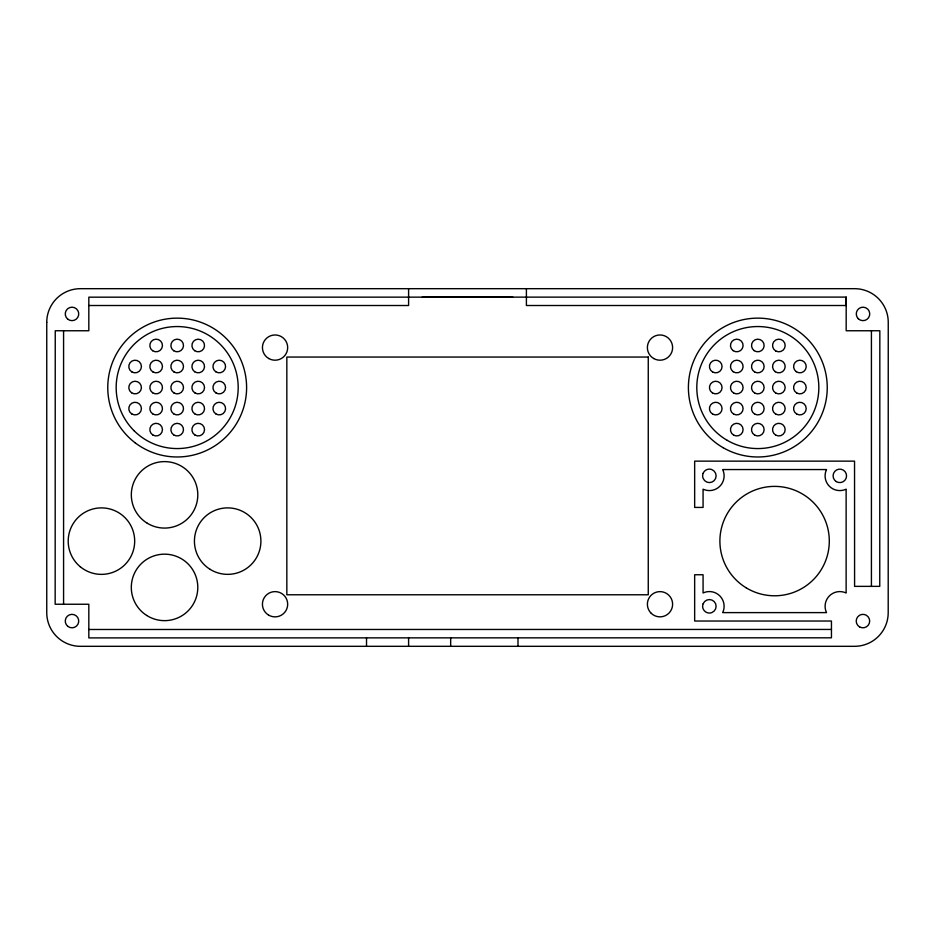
<?xml version="1.0" encoding="UTF-8"?>
<svg xmlns="http://www.w3.org/2000/svg" width="935" height="935" viewBox="0 0 935 935"><rect width="100%" height="100%" fill="white"/><g stroke="black" fill="none" stroke-linecap="round" stroke-linejoin="round"><path stroke-width="1.4" d="M846.187 297.096L846.175 330.756L879.835 330.756L879.753 586.362L854.59 586.362L854.543 461.142L694.658 461.142L694.658 507.425L703.073 507.425L703.073 489.157L703.751 489.472A14.726 14.726 0 0 0 722.989 470.223L722.673 469.557L826.528 469.557L826.213 470.223A14.726 14.726 0 0 0 845.45 489.472L846.128 489.157L846.128 593L845.45 592.697A14.726 14.726 0 0 0 826.213 611.934L826.528 612.612L722.685 612.612L723 611.934A14.738 14.738 0 0 0 703.739 592.685L703.073 592.989L703.073 574.745L694.658 574.745L694.658 621.027L831.449 621.027L831.449 637.81L88.825 637.904L88.825 604.244L55.165 604.244L55.247 330.756L88.825 330.756L88.825 297.178L846.187 297.096L846.187 305.511L526.405 305.511L526.405 288.681M871.42 586.362L871.42 330.756M422.269 297.096L512.731 297.096M88.825 305.511L408.595 305.511L408.595 288.681M88.825 629.489L831.449 629.442M517.99 637.904L517.99 646.319M450.67 637.904L450.67 646.319M408.595 637.904L408.595 646.319M366.52 637.904L366.52 646.319M63.58 330.756L63.58 604.244M46.75 322.33L46.75 612.659A33.66 33.66 0 0 0 80.41 646.319L854.543 646.319A33.66 33.66 0 0 0 888.203 612.659L888.25 322.341A33.66 33.66 0 0 0 854.59 288.681L80.41 288.681A33.66 33.66 0 0 0 46.75 322.33M703.167 473.285L702.98 473.788A6.732 6.732 0 0 0 702.98 477.949L703.167 478.44A6.732 6.732 0 0 0 714.141 480.625A6.732 6.732 0 0 0 711.956 469.639L711.465 469.464A6.732 6.732 0 0 0 707.304 469.464L706.813 469.639A6.732 6.732 0 0 0 703.167 473.285M703.167 603.718L702.98 604.22A6.732 6.732 0 0 0 702.98 608.381L703.167 608.872A6.732 6.732 0 0 0 706.813 612.519L707.304 612.706A6.732 6.732 0 0 0 711.465 612.706L711.956 612.519A6.732 6.732 0 0 0 714.141 601.532A6.732 6.732 0 0 0 703.167 603.718M648.259 357.053L286.835 357.053L286.835 594.777L648.259 594.777L648.259 357.053M135.224 442.863A69.424 69.424 0 0 0 246.057 396.241A69.424 69.424 0 0 0 150.266 323.568A69.424 69.424 0 0 0 135.224 442.863M134.395 431.047A61.009 61.009 0 0 0 236.239 402.868A61.009 61.009 0 0 0 160.913 328.758A61.009 61.009 0 0 0 134.395 431.047M268.567 615.078A12.623 12.623 0 0 0 287.676 604.442A12.623 12.623 0 0 0 268.906 593.211A12.623 12.623 0 0 0 268.567 615.078M651.274 613.36A12.623 12.623 0 0 0 672.253 607.247A12.623 12.623 0 0 0 656.463 592.124A12.623 12.623 0 0 0 651.274 613.36M727.313 440.397A61.009 61.009 0 0 0 818.826 387.558A61.009 61.009 0 0 0 727.313 334.718A61.009 61.009 0 0 0 727.313 440.397M733.215 350.683A6.311 6.311 0 0 0 743.08 345.973A6.311 6.311 0 0 0 734.08 339.779A6.311 6.311 0 0 0 733.215 350.683M754.253 350.683A6.311 6.311 0 0 0 764.117 345.973A6.311 6.311 0 0 0 755.118 339.779A6.311 6.311 0 0 0 754.253 350.683M775.711 350.952A6.311 6.311 0 0 0 785.178 345.483A6.311 6.311 0 0 0 775.711 340.013A6.311 6.311 0 0 0 775.711 350.952M712.599 371.99A6.311 6.311 0 0 0 722.065 366.52A6.311 6.311 0 0 0 712.599 361.05A6.311 6.311 0 0 0 712.599 371.99M733.215 371.721A6.311 6.311 0 0 0 743.08 367.011A6.311 6.311 0 0 0 734.068 360.817A6.311 6.311 0 0 0 733.215 371.721M754.674 371.99A6.311 6.311 0 0 0 764.14 366.52A6.311 6.311 0 0 0 754.674 361.05A6.311 6.311 0 0 0 754.674 371.99M775.29 371.721A6.311 6.311 0 0 0 785.155 367.011A6.311 6.311 0 0 0 776.144 360.817A6.311 6.311 0 0 0 775.29 371.721M796.328 371.721A6.311 6.311 0 0 0 806.192 367.011A6.311 6.311 0 0 0 797.181 360.817A6.311 6.311 0 0 0 796.328 371.721M712.528 392.981A6.311 6.311 0 0 0 722.054 387.639A6.311 6.311 0 0 0 712.657 382.053A6.311 6.311 0 0 0 712.528 392.981M733.624 393.027A6.311 6.311 0 0 0 743.091 387.558A6.311 6.311 0 0 0 733.624 382.088A6.311 6.311 0 0 0 733.624 393.027M754.662 393.027A6.311 6.311 0 0 0 764.129 387.558A6.311 6.311 0 0 0 754.674 382.088A6.311 6.311 0 0 0 754.662 393.027M775.699 393.027A6.311 6.311 0 0 0 785.166 387.558A6.311 6.311 0 0 0 775.711 382.088A6.311 6.311 0 0 0 775.699 393.027M796.737 393.027A6.311 6.311 0 0 0 806.204 387.558A6.311 6.311 0 0 0 796.737 382.088A6.311 6.311 0 0 0 796.737 393.027M712.587 414.065A6.311 6.311 0 0 0 722.054 408.595A6.311 6.311 0 0 0 712.587 403.125A6.311 6.311 0 0 0 712.587 414.065M733.624 414.065A6.311 6.311 0 0 0 743.091 408.595A6.311 6.311 0 0 0 733.624 403.125A6.311 6.311 0 0 0 733.624 414.065M754.662 414.065A6.311 6.311 0 0 0 764.129 408.595A6.311 6.311 0 0 0 754.662 403.125A6.311 6.311 0 0 0 754.662 414.065M775.699 414.065A6.311 6.311 0 0 0 785.166 408.595A6.311 6.311 0 0 0 775.699 403.125A6.311 6.311 0 0 0 775.699 414.065M796.737 414.065A6.311 6.311 0 0 0 806.204 408.595A6.311 6.311 0 0 0 796.737 403.125A6.311 6.311 0 0 0 796.737 414.065M733.624 435.102A6.311 6.311 0 0 0 743.091 429.632A6.311 6.311 0 0 0 733.624 424.163A6.311 6.311 0 0 0 733.624 435.102M754.662 435.102A6.311 6.311 0 0 0 764.129 429.632A6.311 6.311 0 0 0 754.662 424.163A6.311 6.311 0 0 0 754.662 435.102M775.699 435.102A6.311 6.311 0 0 0 785.166 429.632A6.311 6.311 0 0 0 775.699 424.163A6.311 6.311 0 0 0 775.699 435.102M723.106 447.678A69.424 69.424 0 0 0 827.241 387.558A69.424 69.424 0 0 0 723.106 327.437A69.424 69.424 0 0 0 723.106 447.678M215.728 413.819A6.311 6.311 0 0 0 225.557 409.039A6.311 6.311 0 0 0 216.499 402.915A6.311 6.311 0 0 0 215.728 413.819M194.69 413.819A6.311 6.311 0 0 0 204.52 409.039A6.311 6.311 0 0 0 195.462 402.915A6.311 6.311 0 0 0 194.69 413.819M173.653 413.819A6.311 6.311 0 0 0 183.482 409.039A6.311 6.311 0 0 0 174.424 402.915A6.311 6.311 0 0 0 173.653 413.819M195.018 435.079A6.311 6.311 0 0 0 204.531 429.679A6.311 6.311 0 0 0 195.111 424.139A6.311 6.311 0 0 0 195.018 435.079M173.606 434.833A6.311 6.311 0 0 0 183.47 430.123A6.311 6.311 0 0 0 174.471 423.941A6.311 6.311 0 0 0 173.606 434.833M152.989 435.102A6.311 6.311 0 0 0 162.456 429.632A6.311 6.311 0 0 0 152.989 424.163A6.311 6.311 0 0 0 152.989 435.102M152.615 413.819A6.311 6.311 0 0 0 162.445 409.039A6.311 6.311 0 0 0 153.387 402.915A6.311 6.311 0 0 0 152.615 413.819M131.952 414.065A6.311 6.311 0 0 0 141.419 408.595A6.311 6.311 0 0 0 131.952 403.125A6.311 6.311 0 0 0 131.952 414.065M216.102 393.027A6.311 6.311 0 0 0 225.569 387.558A6.311 6.311 0 0 0 216.102 382.088A6.311 6.311 0 0 0 216.102 393.027M215.728 371.744A6.311 6.311 0 0 0 225.557 366.964A6.311 6.311 0 0 0 216.499 360.84A6.311 6.311 0 0 0 215.728 371.744M194.644 350.683A6.311 6.311 0 0 0 204.508 345.973A6.311 6.311 0 0 0 195.508 339.791A6.311 6.311 0 0 0 194.644 350.683M194.644 371.721A6.311 6.311 0 0 0 204.508 367.011A6.311 6.311 0 0 0 195.508 360.828A6.311 6.311 0 0 0 194.644 371.721M174.027 393.027A6.311 6.311 0 0 0 183.494 387.558A6.311 6.311 0 0 0 174.027 382.088A6.311 6.311 0 0 0 174.027 393.027M195.064 393.027A6.311 6.311 0 0 0 204.531 387.558A6.311 6.311 0 0 0 195.064 382.088A6.311 6.311 0 0 0 195.064 393.027M174.027 371.99A6.311 6.311 0 0 0 183.494 366.52A6.311 6.311 0 0 0 174.027 361.05A6.311 6.311 0 0 0 174.027 371.99M173.653 350.707A6.311 6.311 0 0 0 183.482 345.927A6.311 6.311 0 0 0 174.424 339.802A6.311 6.311 0 0 0 173.653 350.707M152.615 350.707A6.311 6.311 0 0 0 162.445 345.927A6.311 6.311 0 0 0 153.387 339.802A6.311 6.311 0 0 0 152.615 350.707M152.989 371.99A6.311 6.311 0 0 0 162.456 366.52A6.311 6.311 0 0 0 152.989 361.05A6.311 6.311 0 0 0 152.989 371.99M152.615 392.782A6.311 6.311 0 0 0 162.445 388.002A6.311 6.311 0 0 0 153.387 381.877A6.311 6.311 0 0 0 152.615 392.782M131.578 392.782A6.311 6.311 0 0 0 141.407 388.002A6.311 6.311 0 0 0 132.349 381.877A6.311 6.311 0 0 0 131.578 392.782M131.952 371.99A6.311 6.311 0 0 0 141.419 366.52A6.311 6.311 0 0 0 131.952 361.05A6.311 6.311 0 0 0 131.952 371.99M268.742 358.514A12.623 12.623 0 0 0 287.676 347.586A12.623 12.623 0 0 0 268.742 336.658A12.623 12.623 0 0 0 268.742 358.514M653.682 358.514A12.623 12.623 0 0 0 672.616 347.586A12.623 12.623 0 0 0 653.682 336.658A12.623 12.623 0 0 0 653.682 358.514M746.317 587.905A54.697 54.697 0 0 0 829.287 542.171A54.697 54.697 0 0 0 748.199 493.177A54.697 54.697 0 0 0 746.317 587.905M210.211 569.403A33.239 33.239 0 0 0 260.888 542.101A33.239 33.239 0 0 0 211.906 511.854A33.239 33.239 0 0 0 210.211 569.403M146.725 615.464A33.239 33.239 0 0 0 197.764 588.816A33.239 33.239 0 0 0 149.168 557.938A33.239 33.239 0 0 0 146.725 615.464M147.262 523.226A33.239 33.239 0 0 0 197.788 495.62A33.239 33.239 0 0 0 148.618 465.677A33.239 33.239 0 0 0 147.262 523.226M80.153 566.657A33.239 33.239 0 0 0 134.196 546.8A33.239 33.239 0 0 0 89.982 509.926A33.239 33.239 0 0 0 80.153 566.657M836.276 481.583A6.732 6.732 0 0 0 846.549 476.067A6.732 6.732 0 0 0 836.626 469.931A6.732 6.732 0 0 0 836.276 481.583M858.295 318.73A6.732 6.732 0 0 0 869.527 315.598A6.732 6.732 0 0 0 861.193 307.44A6.732 6.732 0 0 0 858.295 318.73M859.581 626.906A6.732 6.732 0 0 0 869.679 621.074A6.732 6.732 0 0 0 859.581 615.242A6.732 6.732 0 0 0 859.581 626.906M67.636 319.057A6.732 6.732 0 0 0 78.622 315.142A6.732 6.732 0 0 0 69.739 307.58A6.732 6.732 0 0 0 67.636 319.057M67.893 626.415A6.732 6.732 0 0 0 78.669 621.962A6.732 6.732 0 0 0 69.424 614.856A6.732 6.732 0 0 0 67.893 626.415"/></g></svg>
